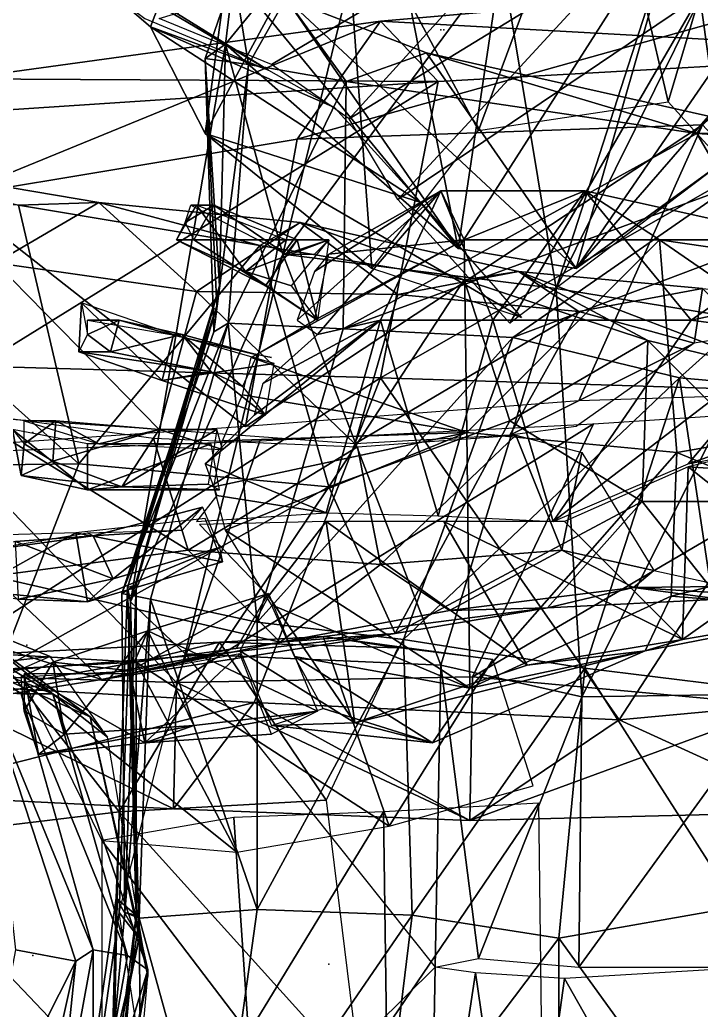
# Model space of a CAD drawing. Extents: x 4.9 to 9.1, y -6.1 to 13.5.
# Drawn here: x 7.019 to 7.414, y -2.908 to -2.334 of the extents above; entities that cross this region are included whole.
import ezdxf

# ---------------------------------------------------------------- set-up
doc = ezdxf.new("R2010")
doc.units = 0
doc.layers.get('0').update_dxf_attribs({"linetype": 'CONTINUOUS'})

msp = doc.modelspace()

# ---------------------------------------------------------------- linework, layer by layer
at = {"color": 0}
for p in [(7.26319, -2.33953, -1.41167), (7.26486, -2.33953, -1.41167), (7.02653, -2.57286, -4.155), (7.02319, -2.69619, -1.07667), (7.02653, -2.87619, -1.075), (7.02653, -2.87619, -1.075), (7.02653, -2.87619, -1.075), (7.02653, -2.87619, -1.075), (7.19819, -2.88119, -1.235), (7.19819, -2.88119, -1.23333)]:
    msp.add_point(p, dxfattribs=at)
for points in [[(7.03653, -2.28786, -1.80667), (7.09486, -2.33786, -1.57833), (7.15653, -2.17619, -1.51333)], [(7.12653, -2.39953, -1.43), (7.15653, -2.17619, -1.51333), (7.09486, -2.33786, -1.57833)], [(7.15653, -2.17619, -1.51333), (7.12653, -2.39953, -1.43), (7.20653, -2.25119, -1.31667)], [(7.28486, -2.39786, -1.25667), (7.35486, -2.20953, -1.36), (7.20653, -2.25119, -1.31667)], [(7.35486, -2.20953, -1.36), (7.28486, -2.39786, -1.25667), (7.39486, -2.38119, -1.3)], [(7.39486, -2.38119, -1.3), (7.41319, -2.31953, -1.51667), (7.35486, -2.20953, -1.36)], [(7.27319, -2.46619, -1.39167), (7.13819, -2.34786, -1.38833), (7.22819, -2.23786, -1.33667)], [(7.17153, -2.46953, -1.26167), (7.22819, -2.23786, -1.33667), (7.13819, -2.34786, -1.38833)], [(7.17153, -2.46953, -1.26167), (7.29819, -2.29786, -1.26333), (7.22819, -2.23786, -1.33667)], [(7.27319, -2.46619, -1.39167), (7.22819, -2.23786, -1.33667), (7.29819, -2.29786, -1.26333)], [(7.16319, -2.36286, -1.87333), (6.97486, -2.24619, -2.06167), (7.09153, -2.33286, -2.09667)], [(6.97486, -2.24619, -2.06167), (7.16319, -2.36286, -1.87333), (7.03653, -2.28786, -1.80667)], [(7.22319, -2.47786, -1.33167), (7.20653, -2.25119, -1.31667), (7.12653, -2.39953, -1.43)], [(7.20653, -2.25119, -1.31667), (7.22319, -2.47786, -1.33167), (7.28486, -2.39786, -1.25667)], [(7.09986, -2.33286, -2.09833), (7.32486, -2.26453, -1.88), (7.16486, -2.35953, -1.87)], [(7.20986, -2.39119, -1.64333), (7.16486, -2.35953, -1.87), (7.32486, -2.26453, -1.88)], [(7.32486, -2.26453, -1.88), (7.37319, -2.29119, -1.665), (7.20986, -2.39119, -1.64333)], [(7.34153, -2.47786, -1.49833), (7.27319, -2.46619, -1.39167), (7.40319, -2.26286, -1.30667)], [(7.29819, -2.29786, -1.26333), (7.40319, -2.26286, -1.30667), (7.27319, -2.46619, -1.39167)], [(7.40319, -2.26286, -1.30667), (7.29819, -2.29786, -1.26333), (7.32986, -2.48953, -1.19333)], [(7.32986, -2.48953, -1.19333), (7.42153, -2.30453, -1.27167), (7.40319, -2.26286, -1.30667)], [(7.40319, -2.26286, -1.30667), (7.46986, -2.29119, -1.35833), (7.34153, -2.47786, -1.49833)], [(7.09486, -2.33786, -1.57833), (7.03653, -2.28786, -1.80667), (7.16319, -2.36286, -1.87333)], [(7.23819, -2.43786, -1.57333), (7.20986, -2.39119, -1.64333), (7.37319, -2.29119, -1.665)], [(7.37319, -2.29119, -1.665), (7.41319, -2.31953, -1.51667), (7.23819, -2.43786, -1.57333)], [(7.56153, -2.31786, -1.49833), (7.34153, -2.47786, -1.49833), (7.46986, -2.29119, -1.35833)], [(7.17153, -2.46953, -1.26167), (7.32986, -2.48953, -1.19333), (7.29819, -2.29786, -1.26333)], [(7.15153, -2.35953, -1.56667), (7.12653, -2.35619, -1.50333), (7.14319, -2.30786, -1.5)], [(7.13819, -2.34786, -1.38833), (7.14319, -2.30786, -1.5), (7.12653, -2.35619, -1.50333)], [(7.13819, -2.34786, -1.38833), (7.27319, -2.46619, -1.39167), (7.14319, -2.30786, -1.5)], [(7.14319, -2.30786, -1.5), (7.17319, -2.32119, -1.56), (7.15153, -2.35953, -1.56667)], [(7.17319, -2.32119, -1.56), (7.14319, -2.30786, -1.5), (7.27319, -2.46619, -1.39167)], [(7.32986, -2.48953, -1.19333), (7.45319, -2.50953, -1.22167), (7.42153, -2.30453, -1.27167)], [(7.17986, -2.40286, -3.01), (7.51319, -2.30953, -2.87667), (7.41486, -2.39453, -3.03833)], [(7.51319, -2.30953, -2.87667), (7.17986, -2.40286, -3.01), (7.22819, -2.33453, -2.84167)], [(7.22819, -2.33453, -2.84167), (7.55819, -2.35286, -2.665), (7.51319, -2.30953, -2.87667)], [(7.30319, -2.50953, -1.45167), (7.23819, -2.43786, -1.57333), (7.41319, -2.31953, -1.51667)], [(7.41319, -2.31953, -1.51667), (7.42653, -2.41619, -1.40667), (7.30319, -2.50953, -1.45167)], [(7.34153, -2.47786, -1.49833), (7.56153, -2.31786, -1.49833), (7.41819, -2.38953, -1.6)], [(7.41319, -2.31953, -1.51667), (7.39486, -2.38119, -1.3), (7.42653, -2.41619, -1.40667)], [(7.20819, -2.36953, -1.68), (7.15153, -2.35953, -1.56667), (7.17319, -2.32119, -1.56)], [(7.17319, -2.32119, -1.56), (7.25486, -2.35286, -1.65333), (7.20819, -2.36953, -1.68)], [(7.25486, -2.35286, -1.65333), (7.17319, -2.32119, -1.56), (7.34153, -2.47786, -1.49833)], [(7.27319, -2.46619, -1.39167), (7.34153, -2.47786, -1.49833), (7.17319, -2.32119, -1.56)], [(6.97986, -2.43619, -2.985), (7.22819, -2.33453, -2.84167), (7.17986, -2.40286, -3.01)], [(7.22819, -2.33453, -2.84167), (6.97986, -2.43619, -2.985), (6.98486, -2.36786, -2.81167)], [(6.98486, -2.36786, -2.81167), (7.26153, -2.36953, -2.64167), (7.22819, -2.33453, -2.84167)], [(7.55819, -2.35286, -2.665), (7.22819, -2.33453, -2.84167), (7.26153, -2.36953, -2.64167)], [(7.16319, -2.36286, -1.87333), (7.20153, -2.38453, -1.64333), (7.09486, -2.33786, -1.57833)], [(7.25153, -2.43953, -1.56), (7.09486, -2.33786, -1.57833), (7.20153, -2.38453, -1.64333)], [(7.09486, -2.33786, -1.57833), (7.25153, -2.43953, -1.56), (7.12653, -2.39953, -1.43)], [(7.08319, -2.67119, -1.39167), (7.13819, -2.34786, -1.38833), (7.13486, -2.48786, -1.41833)], [(7.13819, -2.34786, -1.38833), (7.08319, -2.67119, -1.39167), (7.17153, -2.46953, -1.26167)], [(7.12653, -2.35619, -1.50333), (7.13486, -2.48786, -1.41833), (7.13819, -2.34786, -1.38833)], [(7.41153, -2.39953, -1.77333), (7.20819, -2.36953, -1.68), (7.25486, -2.35286, -1.65333)], [(7.22819, -2.54119, -2.51), (7.48986, -2.54953, -2.53667), (7.55819, -2.35286, -2.665)], [(7.55819, -2.35286, -2.665), (7.26153, -2.36953, -2.64167), (7.22819, -2.54119, -2.51)], [(7.41153, -2.39953, -1.77333), (7.25486, -2.35286, -1.65333), (7.41819, -2.38953, -1.6)], [(7.34153, -2.47786, -1.49833), (7.41819, -2.38953, -1.6), (7.25486, -2.35286, -1.65333)], [(7.12653, -2.35619, -1.50333), (7.15153, -2.35953, -1.56667), (7.13153, -2.51453, -1.6)], [(7.13153, -2.51453, -1.6), (7.13319, -2.49953, -1.52333), (7.12653, -2.35619, -1.50333)], [(7.13486, -2.48786, -1.41833), (7.12653, -2.35619, -1.50333), (7.13319, -2.49953, -1.52333)], [(7.13986, -2.50953, -1.70667), (7.13153, -2.51453, -1.6), (7.15153, -2.35953, -1.56667)], [(7.15153, -2.35953, -1.56667), (7.20819, -2.36953, -1.68), (7.13986, -2.50953, -1.70667)], [(7.26153, -2.36953, -2.64167), (6.98486, -2.36786, -2.81167), (7.00653, -2.38619, -2.62833)], [(6.99486, -2.53453, -2.525), (7.22819, -2.54119, -2.51), (7.26153, -2.36953, -2.64167)], [(7.26153, -2.36953, -2.64167), (7.00653, -2.38619, -2.62833), (6.99486, -2.53453, -2.525)], [(7.20653, -2.51286, -1.875), (7.13986, -2.50953, -1.70667), (7.20819, -2.36953, -1.68)], [(7.20819, -2.36953, -1.68), (7.41153, -2.39953, -1.77333), (7.20653, -2.51286, -1.875)], [(7.41819, -2.38953, -1.6), (7.49653, -2.39953, -1.71667), (7.41153, -2.39953, -1.77333)], [(7.30986, -2.50619, -1.45), (7.12653, -2.39953, -1.43), (7.25153, -2.43953, -1.56)], [(7.12653, -2.39953, -1.43), (7.30986, -2.50619, -1.45), (7.22319, -2.47786, -1.33167)], [(7.14986, -2.56953, -3.06), (7.41486, -2.39453, -3.03833), (7.34319, -2.55453, -3.08667)], [(7.41486, -2.39453, -3.03833), (7.14986, -2.56953, -3.06), (7.17986, -2.40286, -3.01)], [(7.42986, -2.43119, -1.935), (7.20653, -2.51286, -1.875), (7.41153, -2.39953, -1.77333)], [(7.55653, -2.54786, -3.10667), (7.34319, -2.55453, -3.08667), (7.41486, -2.39453, -3.03833)], [(7.41153, -2.39953, -1.77333), (7.51486, -2.40619, -1.88667), (7.42986, -2.43119, -1.935)], [(7.51486, -2.40619, -1.88667), (7.41153, -2.39953, -1.77333), (7.49653, -2.39953, -1.71667)], [(6.97986, -2.43619, -2.985), (7.17986, -2.40286, -3.01), (7.14986, -2.56953, -3.06)], [(7.06486, -2.43953, -3.23), (6.92653, -2.41619, -3.11167), (7.01819, -2.44119, -2.99333)], [(6.92653, -2.41619, -3.11167), (7.06486, -2.43953, -3.23), (7.00486, -2.47453, -3.28833)], [(7.26319, -2.43286, -4.00333), (7.18986, -2.47953, -4), (7.17986, -2.50786, -4.00167)], [(7.26319, -2.43286, -4.00333), (7.17986, -2.50786, -4.00167), (7.19153, -2.51619, -4.02833)], [(7.26319, -2.43286, -4.00333), (7.19819, -2.46953, -4.045), (7.18986, -2.47953, -4)], [(7.19153, -2.51619, -4.02833), (7.22819, -2.50786, -3.96167), (7.26319, -2.43286, -4.00333)], [(7.19819, -2.46953, -4.045), (7.26319, -2.43286, -4.00333), (7.27653, -2.46119, -4.045)], [(7.20653, -2.51286, -1.875), (7.42986, -2.43119, -1.935), (7.30486, -2.51786, -1.995)], [(7.29319, -2.50786, -3.86), (7.26319, -2.43286, -4.00333), (7.22819, -2.50786, -3.96167)], [(7.26319, -2.43286, -4.00333), (7.29319, -2.50786, -3.86), (7.34653, -2.43286, -3.92167)], [(7.34653, -2.43286, -3.92167), (7.27653, -2.46119, -4.045), (7.26319, -2.43286, -4.00333)], [(7.27653, -2.46119, -4.045), (7.34653, -2.43286, -3.92167), (7.38986, -2.46119, -3.97167)], [(7.40819, -2.50786, -3.705), (7.34653, -2.43286, -3.92167), (7.29319, -2.50786, -3.86)], [(7.51653, -2.43786, -2.03667), (7.30486, -2.51786, -1.995), (7.42986, -2.43119, -1.935)], [(7.34653, -2.43286, -3.92167), (7.40819, -2.50786, -3.705), (7.47486, -2.46119, -3.79167)], [(7.47486, -2.46119, -3.79167), (7.38986, -2.46119, -3.97167), (7.34653, -2.43286, -3.92167)], [(7.05319, -2.59119, -2.91333), (6.87819, -2.43453, -2.87833), (6.91319, -2.59286, -2.805)], [(6.87819, -2.43453, -2.87833), (7.05319, -2.59119, -2.91333), (7.01819, -2.44119, -2.99333)], [(7.14986, -2.56953, -3.06), (6.97986, -2.58119, -3.04333), (6.97986, -2.43619, -2.985)], [(7.12153, -2.49119, -3.38), (7.00486, -2.47453, -3.28833), (7.06486, -2.43953, -3.23)], [(7.01819, -2.44119, -2.99333), (7.15819, -2.46453, -3.12167), (7.06486, -2.43953, -3.23)], [(7.18153, -2.45119, -3.32333), (7.06486, -2.43953, -3.23), (7.15819, -2.46453, -3.12167)], [(7.06486, -2.43953, -3.23), (7.18153, -2.45119, -3.32333), (7.12153, -2.49119, -3.38)], [(7.30486, -2.51786, -1.995), (7.51653, -2.43786, -2.03667), (7.40153, -2.54119, -2.105)], [(7.51319, -2.55119, -2.20833), (7.40153, -2.54119, -2.105), (7.51653, -2.43786, -2.03667)], [(7.15819, -2.46453, -3.12167), (7.01819, -2.44119, -2.99333), (7.05319, -2.59119, -2.91333)], [(7.11486, -2.45119, -4.07667), (7.10986, -2.46119, -4.07167), (7.12153, -2.44119, -4.065)], [(7.14986, -2.47953, -4.015), (7.12153, -2.44119, -4.065), (7.10986, -2.46119, -4.07167)], [(7.11486, -2.45119, -4.07667), (7.13153, -2.44119, -4.07667), (7.11986, -2.46119, -4.08667)], [(7.11486, -2.45119, -4.07667), (7.11819, -2.44119, -4.06167), (7.13153, -2.44119, -4.07667)], [(7.17319, -2.46953, -4.015), (7.13153, -2.44119, -4.07667), (7.11819, -2.44119, -4.06167)], [(7.17986, -2.46119, -4.05), (7.11986, -2.46119, -4.08667), (7.13153, -2.44119, -4.07667)], [(7.12153, -2.44119, -4.065), (7.14986, -2.47953, -4.015), (7.17319, -2.46119, -4.01833)], [(7.13153, -2.44119, -4.07667), (7.17319, -2.46953, -4.015), (7.17986, -2.46119, -4.05)], [(7.11486, -2.45119, -4.07667), (7.11986, -2.46119, -4.08667), (7.10986, -2.46119, -4.07167)], [(7.23819, -2.49286, -3.475), (7.12153, -2.49119, -3.38), (7.18153, -2.45119, -3.32333)], [(7.15819, -2.46453, -3.12167), (7.27653, -2.48453, -3.23), (7.18153, -2.45119, -3.32333)], [(7.30819, -2.47953, -3.42833), (7.18153, -2.45119, -3.32333), (7.27653, -2.48453, -3.23)], [(7.18153, -2.45119, -3.32333), (7.30819, -2.47953, -3.42833), (7.23819, -2.49286, -3.475)], [(7.16153, -2.48786, -4.04333), (7.10986, -2.46119, -4.07167), (7.11986, -2.46119, -4.08667)], [(7.10986, -2.46119, -4.07167), (7.16153, -2.48786, -4.04333), (7.14986, -2.47953, -4.015)], [(7.11986, -2.46119, -4.08667), (7.17986, -2.46119, -4.05), (7.16153, -2.48786, -4.04333)], [(7.19819, -2.46119, -3.99833), (7.17319, -2.46119, -4.01833), (7.14986, -2.47953, -4.015)], [(7.14986, -2.47953, -4.015), (7.17653, -2.48786, -4.00833), (7.19819, -2.46119, -3.99833)], [(7.15319, -2.52953, -4.05667), (7.27653, -2.46119, -4.045), (7.27819, -2.57286, -4.06167)], [(7.27653, -2.46119, -4.045), (7.15319, -2.52953, -4.05667), (7.18986, -2.50786, -4.03833)], [(7.19153, -2.50786, -4.02833), (7.16153, -2.48786, -4.04333), (7.17986, -2.46119, -4.05)], [(7.19819, -2.46119, -4.03667), (7.17986, -2.46119, -4.05), (7.17319, -2.46953, -4.015)], [(7.17319, -2.46953, -4.015), (7.18986, -2.46953, -4.00667), (7.19819, -2.46119, -4.03667)], [(7.17986, -2.46119, -4.05), (7.19819, -2.46119, -4.03667), (7.19153, -2.50786, -4.02833)], [(7.27653, -2.46119, -4.045), (7.18986, -2.50786, -4.03833), (7.19819, -2.46953, -4.045)], [(7.38986, -2.46119, -3.97167), (7.27819, -2.57286, -4.06167), (7.27653, -2.46119, -4.045)], [(7.27819, -2.57286, -4.06167), (7.38986, -2.46119, -3.97167), (7.39986, -2.58453, -3.95833)], [(7.38986, -2.46119, -3.97167), (7.47486, -2.46119, -3.79167), (7.51653, -2.47953, -3.86833)], [(7.38986, -2.46119, -3.97167), (7.51653, -2.47953, -3.86833), (7.53486, -2.56119, -3.87167)], [(7.53486, -2.56119, -3.87167), (7.39986, -2.58453, -3.95833), (7.38986, -2.46119, -3.97167)], [(7.54319, -2.47953, -3.73667), (7.47486, -2.46119, -3.79167), (7.40819, -2.50786, -3.705)], [(7.05319, -2.59119, -2.91333), (7.19819, -2.60453, -3.08), (7.15819, -2.46453, -3.12167)], [(7.27653, -2.48453, -3.23), (7.15819, -2.46453, -3.12167), (7.19819, -2.60453, -3.08)], [(7.09986, -2.57119, -3.39667), (6.97653, -2.56286, -3.31167), (7.00486, -2.47453, -3.28833)], [(7.00486, -2.47453, -3.28833), (7.12153, -2.49119, -3.38), (7.09986, -2.57119, -3.39667)], [(7.11486, -2.70119, -1.2), (7.17153, -2.46953, -1.26167), (7.08319, -2.67119, -1.39167)], [(7.11486, -2.70119, -1.2), (7.26319, -2.70786, -1.15667), (7.17153, -2.46953, -1.26167)], [(7.32986, -2.48953, -1.19333), (7.17153, -2.46953, -1.26167), (7.26319, -2.70786, -1.15667)], [(7.19153, -2.50786, -4.02833), (7.14986, -2.47953, -4.015), (7.16153, -2.48786, -4.04333)], [(7.14986, -2.47953, -4.015), (7.19153, -2.50786, -4.02833), (7.17653, -2.48786, -4.00833)], [(7.34319, -2.50286, -3.57), (7.23819, -2.49286, -3.475), (7.30819, -2.47953, -3.42833)], [(7.27653, -2.48453, -3.23), (7.38319, -2.51953, -3.35), (7.30819, -2.47953, -3.42833)], [(7.46486, -2.53953, -3.45), (7.30819, -2.47953, -3.42833), (7.38319, -2.51953, -3.35)], [(7.30819, -2.47953, -3.42833), (7.41486, -2.48953, -3.51167), (7.34319, -2.50286, -3.57)], [(7.30819, -2.47953, -3.42833), (7.46486, -2.53953, -3.45), (7.41486, -2.48953, -3.51167)], [(7.40819, -2.50786, -3.705), (7.46986, -2.51619, -3.61667), (7.54319, -2.47953, -3.73667)], [(7.19819, -2.60453, -3.08), (7.30319, -2.56619, -3.19833), (7.27653, -2.48453, -3.23)], [(7.38319, -2.51953, -3.35), (7.27653, -2.48453, -3.23), (7.30319, -2.56619, -3.19833)], [(7.13319, -2.49953, -1.52333), (7.08153, -2.66286, -1.45333), (7.13486, -2.48786, -1.41833)], [(7.08319, -2.67119, -1.39167), (7.13486, -2.48786, -1.41833), (7.08153, -2.66286, -1.45333)], [(7.21319, -2.57953, -3.485), (7.09986, -2.57119, -3.39667), (7.12153, -2.49119, -3.38)], [(7.12153, -2.49119, -3.38), (7.23819, -2.49286, -3.475), (7.21319, -2.57953, -3.485)], [(7.26319, -2.70786, -1.15667), (7.34486, -2.72619, -1.15667), (7.32986, -2.48953, -1.19333)], [(7.45319, -2.50953, -1.22167), (7.32986, -2.48953, -1.19333), (7.34486, -2.72619, -1.15667)], [(7.40986, -2.52119, -3.645), (7.34319, -2.50286, -3.57), (7.41486, -2.48953, -3.51167)], [(7.41486, -2.48953, -3.51167), (7.53319, -2.50119, -3.61833), (7.40986, -2.52119, -3.645)], [(7.34319, -2.50286, -3.57), (7.21319, -2.57953, -3.485), (7.23819, -2.49286, -3.475)], [(7.05819, -2.51619, -4.07167), (7.05319, -2.52619, -4.06833), (7.05486, -2.49786, -4.06167)], [(7.10153, -2.54286, -4.03), (7.05486, -2.49786, -4.06167), (7.05319, -2.52619, -4.06833)], [(7.05486, -2.49786, -4.06167), (7.10153, -2.54286, -4.03), (7.10819, -2.51619, -4.02)], [(7.13319, -2.49953, -1.52333), (7.13153, -2.51453, -1.6), (7.07819, -2.66619, -1.615)], [(7.07819, -2.66619, -1.615), (7.08653, -2.66119, -1.53333), (7.13319, -2.49953, -1.52333)], [(7.08153, -2.66286, -1.45333), (7.13319, -2.49953, -1.52333), (7.08653, -2.66119, -1.53333)], [(7.21319, -2.57953, -3.485), (7.34319, -2.50286, -3.57), (7.30319, -2.57453, -3.58833)], [(7.40986, -2.52119, -3.645), (7.30319, -2.57453, -3.58833), (7.34319, -2.50286, -3.57)], [(7.05819, -2.51619, -4.07167), (7.07653, -2.50786, -4.075), (7.07153, -2.52619, -4.085)], [(7.05819, -2.51619, -4.07167), (7.05819, -2.50786, -4.06333), (7.07653, -2.50786, -4.075)], [(7.10653, -2.51619, -4.015), (7.07653, -2.50786, -4.075), (7.05819, -2.50786, -4.06333)], [(7.11319, -2.51619, -4.065), (7.07153, -2.52619, -4.085), (7.07653, -2.50786, -4.075)], [(7.07653, -2.50786, -4.075), (7.10653, -2.51619, -4.015), (7.11319, -2.51619, -4.065)], [(7.12653, -2.59119, -4.02667), (7.19653, -2.61953, -3.96167), (7.22819, -2.50786, -3.96167)], [(7.22819, -2.50786, -3.96167), (7.15486, -2.56286, -4.03333), (7.12653, -2.59119, -4.02667)], [(7.22819, -2.50786, -3.96167), (7.15986, -2.54453, -4.01), (7.15486, -2.56286, -4.03333)], [(7.22819, -2.50786, -3.96167), (7.19153, -2.51619, -4.02833), (7.15986, -2.54453, -4.01)], [(7.26153, -2.62119, -3.82833), (7.22819, -2.50786, -3.96167), (7.19653, -2.61953, -3.96167)], [(7.22819, -2.50786, -3.96167), (7.26153, -2.62119, -3.82833), (7.29319, -2.50786, -3.86)], [(7.32819, -2.62453, -3.65667), (7.29319, -2.50786, -3.86), (7.26153, -2.62119, -3.82833)], [(7.29319, -2.50786, -3.86), (7.32819, -2.62453, -3.65667), (7.40819, -2.50786, -3.705)], [(7.46986, -2.51619, -3.61667), (7.40819, -2.50786, -3.705), (7.32819, -2.62453, -3.65667)], [(7.07819, -2.66619, -1.615), (7.13986, -2.50953, -1.70667), (7.09486, -2.66953, -1.73833)], [(7.13986, -2.50953, -1.70667), (7.07819, -2.66619, -1.615), (7.13153, -2.51453, -1.6)], [(7.15653, -2.68286, -1.9), (7.09486, -2.66953, -1.73833), (7.13986, -2.50953, -1.70667)], [(7.13986, -2.50953, -1.70667), (7.20653, -2.51286, -1.875), (7.15653, -2.68286, -1.9)], [(7.30486, -2.51786, -1.995), (7.15653, -2.68286, -1.9), (7.20653, -2.51286, -1.875)], [(7.34486, -2.72619, -1.15667), (7.45819, -2.72453, -1.205), (7.45319, -2.50953, -1.22167)], [(7.05819, -2.51619, -4.07167), (7.07153, -2.52619, -4.085), (7.05319, -2.52619, -4.06833)], [(7.07153, -2.52619, -4.085), (7.11319, -2.51619, -4.065), (7.12986, -2.53786, -4.06)], [(7.16653, -2.53286, -4.01833), (7.10819, -2.51619, -4.02), (7.10153, -2.54286, -4.03)], [(7.15653, -2.52786, -4.05667), (7.11319, -2.51619, -4.065), (7.10653, -2.51619, -4.015)], [(7.10653, -2.51619, -4.015), (7.16486, -2.52953, -4.01667), (7.15653, -2.52786, -4.05667)], [(7.14819, -2.54619, -4.05167), (7.12986, -2.53786, -4.06), (7.11319, -2.51619, -4.065)], [(7.11319, -2.51619, -4.065), (7.15653, -2.52786, -4.05667), (7.14819, -2.54619, -4.05167)], [(7.15653, -2.68286, -1.9), (7.30486, -2.51786, -1.995), (7.24153, -2.69286, -2.02333)], [(7.40153, -2.54119, -2.105), (7.24153, -2.69286, -2.02333), (7.30486, -2.51786, -1.995)], [(7.30319, -2.56619, -3.19833), (7.37986, -2.61286, -3.325), (7.38319, -2.51953, -3.35)], [(7.32819, -2.62453, -3.65667), (7.40653, -2.59119, -3.47333), (7.46986, -2.51619, -3.61667)], [(7.47653, -2.61286, -3.41167), (7.38319, -2.51953, -3.35), (7.37986, -2.61286, -3.325)], [(7.38319, -2.51953, -3.35), (7.47653, -2.61286, -3.41167), (7.46486, -2.53953, -3.45)], [(7.57153, -2.53453, -3.53333), (7.46986, -2.51619, -3.61667), (7.40653, -2.59119, -3.47333)], [(7.12986, -2.53786, -4.06), (7.05319, -2.52619, -4.06833), (7.07153, -2.52619, -4.085)], [(7.05319, -2.52619, -4.06833), (7.12986, -2.53786, -4.06), (7.10153, -2.54286, -4.03)], [(7.30319, -2.57453, -3.58833), (7.40986, -2.52119, -3.645), (7.34153, -2.56953, -3.64667)], [(7.27819, -2.57286, -4.06167), (7.14819, -2.55119, -4.05167), (7.15319, -2.52953, -4.05667)], [(7.22819, -2.54119, -2.51), (6.99486, -2.53453, -2.525), (6.95153, -2.71786, -2.62333)], [(7.10153, -2.54286, -4.03), (7.16153, -2.56286, -4.03333), (7.16653, -2.53286, -4.01833)], [(7.40653, -2.59119, -3.47333), (7.53653, -2.56619, -3.46), (7.57153, -2.53453, -3.53333)], [(6.95153, -2.71786, -2.62333), (7.15486, -2.72953, -2.62167), (7.22819, -2.54119, -2.51)], [(7.16153, -2.56286, -4.03333), (7.10153, -2.54286, -4.03), (7.12986, -2.53786, -4.06)], [(7.12986, -2.53786, -4.06), (7.14819, -2.54619, -4.05167), (7.16153, -2.56286, -4.03333)], [(7.36653, -2.73953, -2.625), (7.22819, -2.54119, -2.51), (7.15486, -2.72953, -2.62167)], [(7.22819, -2.54119, -2.51), (7.36653, -2.73953, -2.625), (7.48986, -2.54953, -2.53667)], [(7.24153, -2.69286, -2.02333), (7.40153, -2.54119, -2.105), (7.34653, -2.70953, -2.13)], [(7.42819, -2.71953, -2.25667), (7.34653, -2.70953, -2.13), (7.40153, -2.54119, -2.105)], [(7.40153, -2.54119, -2.105), (7.51319, -2.55119, -2.20833), (7.42819, -2.71953, -2.25667)], [(7.27819, -2.57286, -4.06167), (7.13653, -2.57786, -4.07), (7.14819, -2.55119, -4.05167)], [(7.28153, -2.71453, -2.99167), (7.55486, -2.55453, -3.10833), (7.46153, -2.73119, -3.01)], [(7.55486, -2.55453, -3.10833), (7.28153, -2.71453, -2.99167), (7.35153, -2.56786, -3.08333)], [(7.58153, -2.71953, -2.65667), (7.48986, -2.54953, -2.53667), (7.36653, -2.73953, -2.625)], [(7.11653, -2.64119, -3.375), (7.00319, -2.65619, -3.28333), (6.98653, -2.56119, -3.31)], [(6.98653, -2.56119, -3.31), (7.09653, -2.57619, -3.39833), (7.11653, -2.64119, -3.375)], [(7.02153, -2.57953, -4.11), (7.03986, -2.56619, -4.11167), (7.03819, -2.58953, -4.12)], [(7.02153, -2.57953, -4.11), (7.02153, -2.56619, -4.09833), (7.03986, -2.56619, -4.11167)], [(7.06486, -2.57953, -4.04833), (7.03986, -2.56619, -4.11167), (7.02153, -2.56619, -4.09833)], [(7.09986, -2.57119, -4.07667), (7.03819, -2.58953, -4.12), (7.03986, -2.56619, -4.11167)], [(7.03986, -2.56619, -4.11167), (7.06486, -2.57953, -4.04833), (7.09986, -2.57119, -4.07667)], [(7.19819, -2.60453, -3.08), (7.23653, -2.68953, -3.24833), (7.30319, -2.56619, -3.19833)], [(7.37986, -2.61286, -3.325), (7.30319, -2.56619, -3.19833), (7.23653, -2.68953, -3.24833)], [(7.39986, -2.58453, -3.95833), (7.53486, -2.56119, -3.87167), (7.52486, -2.63619, -3.85333)], [(7.40653, -2.59286, -3.47167), (7.57986, -2.60453, -3.50667), (7.53653, -2.56119, -3.465)], [(7.02153, -2.57953, -4.11), (7.01986, -2.59786, -4.10333), (7.01486, -2.57119, -4.09167)], [(7.05819, -2.60619, -4.055), (7.01486, -2.57119, -4.09167), (7.01986, -2.59786, -4.10333)], [(7.01486, -2.57119, -4.09167), (7.05819, -2.60619, -4.055), (7.05819, -2.57953, -4.05167)], [(7.03819, -2.58953, -4.12), (7.09986, -2.57119, -4.07667), (7.07819, -2.60453, -4.08667)], [(7.13653, -2.58286, -4.025), (7.09986, -2.57119, -4.07667), (7.06486, -2.57953, -4.04833)], [(7.13319, -2.57119, -4.06667), (7.07819, -2.60453, -4.08667), (7.09986, -2.57119, -4.07667)], [(7.07819, -2.60453, -4.08667), (7.13319, -2.57119, -4.06667), (7.12819, -2.60286, -4.07)], [(7.09986, -2.57119, -4.07667), (7.13653, -2.58286, -4.025), (7.13319, -2.57119, -4.06667)], [(7.10986, -2.71786, -2.97), (7.35153, -2.56786, -3.08333), (7.28153, -2.71453, -2.99167)], [(7.35153, -2.56786, -3.08333), (7.10986, -2.71786, -2.97), (7.15819, -2.57786, -3.065)], [(6.98153, -2.58453, -3.035), (7.15819, -2.57786, -3.065), (7.10986, -2.71786, -2.97)], [(7.21486, -2.58119, -3.48667), (7.11653, -2.64119, -3.375), (7.09653, -2.57619, -3.39833)], [(7.27819, -2.57286, -4.06167), (7.13819, -2.62953, -4.08), (7.13153, -2.60453, -4.06667)], [(7.27819, -2.57286, -4.06167), (7.13153, -2.60453, -4.06667), (7.13653, -2.57786, -4.07)], [(7.13819, -2.62953, -4.08), (7.27819, -2.57286, -4.06167), (7.27986, -2.72119, -4.07167)], [(7.30653, -2.57453, -3.59), (7.22819, -2.64953, -3.46167), (7.21486, -2.58119, -3.48667)], [(7.22819, -2.64953, -3.46167), (7.30653, -2.57453, -3.59), (7.33319, -2.64119, -3.57833)], [(7.39986, -2.58453, -3.95833), (7.27986, -2.72119, -4.07167), (7.27819, -2.57286, -4.06167)], [(7.34486, -2.58453, -3.64833), (7.33319, -2.64119, -3.57833), (7.30653, -2.57453, -3.59)], [(7.02153, -2.57953, -4.11), (7.03819, -2.58953, -4.12), (7.01986, -2.59786, -4.10333)], [(7.12986, -2.57953, -4.02833), (7.05819, -2.57953, -4.05167), (7.05819, -2.60619, -4.055)], [(7.05819, -2.60619, -4.055), (7.13486, -2.60619, -4.03667), (7.12986, -2.57953, -4.02833)], [(7.11653, -2.64119, -3.375), (7.21486, -2.58119, -3.48667), (7.22819, -2.64953, -3.46167)], [(7.10986, -2.71786, -2.97), (6.94819, -2.71286, -2.95), (6.98153, -2.58453, -3.035)], [(7.27986, -2.72119, -4.07167), (7.39986, -2.58453, -3.95833), (7.39653, -2.66786, -3.95)], [(7.33319, -2.64119, -3.57833), (7.34486, -2.58453, -3.64833), (7.38653, -2.65286, -3.66)], [(7.52486, -2.63619, -3.85333), (7.39653, -2.66786, -3.95), (7.39986, -2.58453, -3.95833)], [(6.91319, -2.59286, -2.805), (7.00653, -2.71119, -2.97667), (7.05319, -2.59119, -2.91333)], [(7.19819, -2.60453, -3.08), (7.05319, -2.59119, -2.91333), (7.00653, -2.71119, -2.97667)], [(7.07819, -2.60453, -4.08667), (7.01986, -2.59786, -4.10333), (7.03819, -2.58953, -4.12)], [(7.19653, -2.61953, -3.96167), (7.12653, -2.59119, -4.02667), (7.13319, -2.60953, -4.04167)], [(7.40653, -2.59286, -3.47167), (7.33486, -2.62453, -3.65333), (7.40319, -2.69286, -3.695)], [(7.40319, -2.69286, -3.695), (7.47153, -2.64453, -3.60333), (7.40653, -2.59286, -3.47167)], [(7.57986, -2.60453, -3.50667), (7.40653, -2.59286, -3.47167), (7.47153, -2.64453, -3.60333)], [(7.01986, -2.59786, -4.10333), (7.07819, -2.60453, -4.08667), (7.05819, -2.60619, -4.055)], [(7.00653, -2.71119, -2.97667), (7.13319, -2.70119, -3.13), (7.19819, -2.60453, -3.08)], [(7.13486, -2.60619, -4.03667), (7.05819, -2.60619, -4.055), (7.07819, -2.60453, -4.08667)], [(7.07819, -2.60453, -4.08667), (7.12819, -2.60286, -4.07), (7.13486, -2.60619, -4.03667)], [(7.23653, -2.68953, -3.24833), (7.19819, -2.60453, -3.08), (7.13319, -2.70119, -3.13)], [(7.19653, -2.61953, -3.96167), (7.13319, -2.60953, -4.04167), (7.12153, -2.62453, -4.03667)], [(7.12486, -2.61619, -4.07), (7.07319, -2.65786, -4.095), (7.06153, -2.63286, -4.09333)], [(7.06153, -2.63286, -4.09333), (7.11319, -2.62953, -4.03333), (7.12486, -2.61619, -4.07)], [(7.07319, -2.65786, -4.095), (7.12486, -2.61619, -4.07), (7.13486, -2.63953, -4.07833)], [(7.23653, -2.68953, -3.24833), (7.32486, -2.67453, -3.355), (7.37986, -2.61286, -3.325)], [(7.42486, -2.66953, -3.46833), (7.37986, -2.61286, -3.325), (7.32486, -2.67453, -3.355)], [(7.37986, -2.61286, -3.325), (7.42486, -2.66953, -3.46833), (7.47653, -2.61286, -3.41167)], [(7.05153, -2.63119, -4.06167), (7.13653, -2.64786, -4.03833), (7.12653, -2.62286, -4.03833)], [(7.11319, -2.62953, -4.03333), (7.06153, -2.63286, -4.09333), (7.05819, -2.63119, -4.05833)], [(7.19653, -2.62453, -3.96), (7.12319, -2.62619, -4.02333), (7.16319, -2.66786, -4.05333)], [(7.27986, -2.72119, -4.07167), (7.16486, -2.67286, -4.08167), (7.13819, -2.62953, -4.08)], [(7.16319, -2.66786, -4.05333), (7.21319, -2.74119, -3.995), (7.19653, -2.62453, -3.96)], [(7.19653, -2.62453, -3.96), (7.31319, -2.70786, -3.86), (7.26486, -2.62453, -3.83333)], [(7.31319, -2.70786, -3.86), (7.19653, -2.62453, -3.96), (7.21319, -2.74119, -3.995)], [(7.26486, -2.62453, -3.83333), (7.40319, -2.69286, -3.695), (7.33486, -2.62453, -3.65333)], [(7.40319, -2.69286, -3.695), (7.26486, -2.62453, -3.83333), (7.31319, -2.70786, -3.86)], [(6.98819, -2.64286, -4.10167), (7.05819, -2.63119, -4.05833), (7.06153, -2.63286, -4.09333)], [(7.06153, -2.63286, -4.09333), (7.01653, -2.63619, -4.12), (6.98819, -2.64286, -4.10167)], [(7.05153, -2.63119, -4.06167), (6.99153, -2.63286, -4.10333), (6.99153, -2.66453, -4.10833)], [(6.99153, -2.66453, -4.10833), (7.05819, -2.67119, -4.065), (7.05153, -2.63119, -4.06167)], [(7.01653, -2.63619, -4.12), (7.06153, -2.63286, -4.09333), (7.07319, -2.65786, -4.095)], [(7.13653, -2.64786, -4.03833), (7.05153, -2.63119, -4.06167), (7.05819, -2.67119, -4.065)], [(7.07319, -2.65786, -4.095), (7.01819, -2.66953, -4.12667), (7.01653, -2.63619, -4.12)], [(7.13486, -2.63953, -4.07833), (7.05819, -2.67119, -4.065), (7.07319, -2.65786, -4.095)], [(7.05819, -2.67119, -4.065), (7.13486, -2.63953, -4.07833), (7.13653, -2.64786, -4.03833)], [(7.39653, -2.66786, -3.95), (7.52486, -2.63619, -3.85333), (7.50153, -2.67619, -3.81833)], [(7.00319, -2.65619, -3.28333), (7.11653, -2.64119, -3.375), (7.16986, -2.69453, -3.315)], [(7.22819, -2.64953, -3.46167), (7.16986, -2.69453, -3.315), (7.11653, -2.64119, -3.375)], [(7.33319, -2.64119, -3.57833), (7.26819, -2.67619, -3.415), (7.22819, -2.64953, -3.46167)], [(7.26819, -2.67619, -3.415), (7.33319, -2.64119, -3.57833), (7.37486, -2.66286, -3.52667)], [(7.38653, -2.65286, -3.66), (7.37486, -2.66286, -3.52667), (7.33319, -2.64119, -3.57833)], [(7.47153, -2.64453, -3.60333), (7.40319, -2.69286, -3.695), (7.50153, -2.67619, -3.81833)], [(7.06653, -2.71619, -3.20667), (6.91819, -2.73953, -3.08167), (6.85319, -2.64953, -3.17)], [(6.85319, -2.64953, -3.17), (7.00319, -2.65619, -3.28333), (7.06653, -2.71619, -3.20667)], [(6.91153, -2.64786, -0.97333), (7.01986, -2.72453, -0.90167), (6.92819, -2.65953, -1)], [(7.01986, -2.72453, -0.90167), (6.91153, -2.64786, -0.97333), (6.99986, -2.72286, -0.88333)], [(7.16986, -2.69453, -3.315), (7.22819, -2.64953, -3.46167), (7.26819, -2.67619, -3.415)], [(7.16986, -2.69453, -3.315), (7.06653, -2.71619, -3.20667), (7.00319, -2.65619, -3.28333)], [(7.01819, -2.66953, -4.12667), (7.07319, -2.65786, -4.095), (7.05819, -2.67119, -4.065)], [(7.37486, -2.66286, -3.52667), (7.38653, -2.65286, -3.66), (7.45486, -2.66786, -3.61333)], [(6.92819, -2.65953, -1), (7.03819, -2.72453, -0.92167), (6.94653, -2.68786, -1.02167)], [(7.03819, -2.72453, -0.92167), (6.92819, -2.65953, -1), (7.01986, -2.72453, -0.90167)], [(7.08653, -2.85286, -1.55), (7.07486, -2.84286, -1.48667), (7.08153, -2.66286, -1.45333)], [(7.08819, -2.86619, -1.455), (7.08153, -2.66286, -1.45333), (7.07486, -2.84286, -1.48667)], [(7.08653, -2.66119, -1.53333), (7.07819, -2.66619, -1.615), (7.07986, -2.85119, -1.62)], [(7.07986, -2.85119, -1.62), (7.08653, -2.85286, -1.55), (7.08653, -2.66119, -1.53333)], [(7.08153, -2.66286, -1.45333), (7.08653, -2.66119, -1.53333), (7.08653, -2.85286, -1.55)], [(7.08153, -2.66286, -1.45333), (7.08819, -2.86619, -1.455), (7.08319, -2.67119, -1.39167)], [(7.37486, -2.66286, -3.52667), (7.32486, -2.67453, -3.355), (7.26819, -2.67619, -3.415)], [(7.32486, -2.67453, -3.355), (7.37486, -2.66286, -3.52667), (7.42486, -2.66953, -3.46833)], [(7.50653, -2.66119, -3.56), (7.42486, -2.66953, -3.46833), (7.37486, -2.66286, -3.52667)], [(7.37486, -2.66286, -3.52667), (7.45486, -2.66786, -3.61333), (7.50653, -2.66119, -3.56)], [(7.05819, -2.67119, -4.065), (6.99153, -2.66453, -4.10833), (7.01819, -2.66953, -4.12667)], [(7.09486, -2.66953, -1.73833), (7.07986, -2.85119, -1.62), (7.07819, -2.66619, -1.615)], [(7.07986, -2.85119, -1.62), (7.09486, -2.66953, -1.73833), (7.08819, -2.85453, -1.73833)], [(7.16319, -2.66619, -4.06167), (7.09319, -2.68786, -4.14167), (7.08319, -2.71119, -4.08833)], [(7.08319, -2.71119, -4.08833), (7.14486, -2.69786, -4.035), (7.16319, -2.66619, -4.06167)], [(7.15653, -2.84953, -1.90333), (7.08819, -2.85453, -1.73833), (7.09486, -2.66953, -1.73833)], [(7.09319, -2.68786, -4.14167), (7.16319, -2.66619, -4.06167), (7.19153, -2.73453, -4.10833)], [(7.09486, -2.66953, -1.73833), (7.15653, -2.68286, -1.9), (7.15653, -2.84953, -1.90333)], [(7.21319, -2.74119, -3.995), (7.16319, -2.66786, -4.05333), (7.14653, -2.69953, -4.03833)], [(7.27986, -2.72119, -4.07167), (7.39653, -2.66786, -3.95), (7.38153, -2.69953, -3.92167)], [(7.50153, -2.67619, -3.81833), (7.38153, -2.69953, -3.92167), (7.39653, -2.66786, -3.95)], [(7.07653, -2.85119, -1.35833), (7.08319, -2.67119, -1.39167), (7.08819, -2.86619, -1.455)], [(7.08319, -2.67119, -1.39167), (7.07653, -2.85119, -1.35833), (7.11486, -2.70119, -1.2)], [(7.27986, -2.72119, -4.07167), (7.17819, -2.70286, -4.10167), (7.16486, -2.67286, -4.08167)], [(7.32486, -2.67453, -3.355), (7.23653, -2.68953, -3.24833), (7.16986, -2.69453, -3.315)], [(7.16986, -2.69453, -3.315), (7.26819, -2.67619, -3.415), (7.32486, -2.67453, -3.355)], [(7.03653, -2.70286, -1.135), (6.91986, -2.71619, -1.19667), (6.98319, -2.68119, -1.07)], [(6.94653, -2.68786, -1.02167), (7.05986, -2.73786, -0.96667), (6.98319, -2.68119, -1.07)], [(6.98319, -2.68119, -1.07), (7.06986, -2.74953, -0.99), (7.03653, -2.70286, -1.135)], [(7.06986, -2.74953, -0.99), (6.98319, -2.68119, -1.07), (7.05986, -2.73786, -0.96667)], [(7.38153, -2.69953, -3.92167), (7.50153, -2.67619, -3.81833), (7.40319, -2.69286, -3.695)], [(7.24153, -2.69286, -2.02333), (7.15653, -2.84953, -1.90333), (7.15653, -2.68286, -1.9)], [(7.05986, -2.73786, -0.96667), (6.94653, -2.68786, -1.02167), (7.03819, -2.72453, -0.92167)], [(7.09319, -2.68786, -4.14167), (7.04486, -2.74786, -4.16667), (7.03819, -2.70619, -4.16)], [(7.03819, -2.70619, -4.16), (7.08319, -2.71119, -4.08833), (7.09319, -2.68786, -4.14167)], [(7.04486, -2.74786, -4.16667), (7.09319, -2.68786, -4.14167), (7.11986, -2.74286, -4.16)], [(7.23653, -2.68953, -3.24833), (7.13319, -2.70119, -3.13), (7.06653, -2.71619, -3.20667)], [(7.06653, -2.71619, -3.20667), (7.16986, -2.69453, -3.315), (7.23653, -2.68953, -3.24833)], [(7.08653, -2.70619, -1.05), (7.19486, -2.69119, -1.16167), (7.13486, -2.69453, -1.255)], [(7.08653, -2.70619, -1.05), (7.23319, -2.80119, -1.09833), (7.19486, -2.69119, -1.16167)], [(7.19153, -2.73453, -4.10833), (7.11986, -2.74286, -4.16), (7.09319, -2.68786, -4.14167)], [(7.23819, -2.69786, -1.32), (7.13486, -2.69453, -1.255), (7.19486, -2.69119, -1.16167)], [(7.29319, -2.70453, -1.24167), (7.19486, -2.69119, -1.16167), (7.23319, -2.80119, -1.09833)], [(7.19486, -2.69119, -1.16167), (7.29319, -2.70453, -1.24167), (7.23819, -2.69786, -1.32)], [(7.13486, -2.69453, -1.255), (7.00486, -2.70119, -1.16), (7.08653, -2.70619, -1.05)], [(7.00486, -2.70119, -1.16), (7.13486, -2.69453, -1.255), (7.07653, -2.79286, -1.325)], [(7.19653, -2.78619, -1.38167), (7.07653, -2.79286, -1.325), (7.13486, -2.69453, -1.255)], [(7.13486, -2.69453, -1.255), (7.23819, -2.69786, -1.32), (7.19653, -2.78619, -1.38167)], [(7.15653, -2.84953, -1.90333), (7.24153, -2.69286, -2.02333), (7.24653, -2.85286, -2.03167)], [(7.34653, -2.70953, -2.13), (7.24653, -2.85286, -2.03167), (7.24153, -2.69286, -2.02333)], [(7.40319, -2.69286, -3.695), (7.31319, -2.70786, -3.86), (7.38153, -2.69953, -3.92167)], [(7.13319, -2.70119, -3.13), (7.00653, -2.71119, -2.97667), (6.91819, -2.73953, -3.08167)], [(6.91819, -2.73953, -3.08167), (7.06653, -2.71619, -3.20667), (7.13319, -2.70119, -3.13)], [(6.91986, -2.71619, -1.19667), (7.03653, -2.70286, -1.135), (6.97153, -2.73119, -1.215)], [(6.92319, -2.71453, -1.08833), (7.08653, -2.70619, -1.05), (7.00486, -2.70119, -1.16)], [(7.07653, -2.79286, -1.325), (6.93819, -2.80953, -1.24333), (7.00486, -2.70119, -1.16)], [(7.14653, -2.70119, -4.04167), (7.08319, -2.71286, -4.08), (7.09153, -2.75286, -4.095)], [(7.09153, -2.75286, -4.095), (7.16486, -2.74786, -4.05167), (7.14653, -2.70119, -4.04167)], [(7.26319, -2.70786, -1.15667), (7.11486, -2.70119, -1.2), (7.25986, -2.88286, -1.165)], [(7.21319, -2.74119, -3.995), (7.14653, -2.69953, -4.03833), (7.16486, -2.74286, -4.05667)], [(7.17819, -2.70286, -4.10167), (7.27986, -2.72119, -4.07167), (7.25819, -2.75286, -4.04)], [(7.25819, -2.75286, -4.04), (7.19486, -2.73286, -4.09833), (7.17819, -2.70286, -4.10167)], [(7.21319, -2.74119, -3.995), (7.38153, -2.69953, -3.92167), (7.31319, -2.70786, -3.86)], [(7.38153, -2.69953, -3.92167), (7.21319, -2.74119, -3.995), (7.25819, -2.75286, -4.04)], [(7.38153, -2.69953, -3.92167), (7.25819, -2.75286, -4.04), (7.27986, -2.72119, -4.07167)], [(7.08653, -2.70619, -1.05), (6.92319, -2.71453, -1.08833), (7.02153, -2.71786, -0.98833)], [(7.02153, -2.73453, -4.15333), (7.01986, -2.71453, -4.13), (7.03819, -2.70619, -4.16)], [(7.08319, -2.71119, -4.08833), (7.03819, -2.70619, -4.16), (7.01986, -2.71453, -4.13)], [(7.02153, -2.71786, -0.98833), (7.14486, -2.81619, -0.98333), (7.08653, -2.70619, -1.05)], [(7.02153, -2.73453, -4.15333), (7.03819, -2.70619, -4.16), (7.04486, -2.74786, -4.16667)], [(7.23319, -2.80119, -1.09833), (7.08653, -2.70619, -1.05), (7.14486, -2.81619, -0.98333)], [(7.23319, -2.80119, -1.09833), (7.31653, -2.77786, -1.17667), (7.29319, -2.70453, -1.24167)], [(7.24653, -2.85286, -2.03167), (7.34653, -2.70953, -2.13), (7.33153, -2.86619, -2.14167)], [(7.25986, -2.88286, -1.165), (7.28486, -2.87786, -1.16667), (7.26319, -2.70786, -1.15667)], [(7.34486, -2.72619, -1.15667), (7.26319, -2.70786, -1.15667), (7.28486, -2.87786, -1.16667)], [(7.43486, -2.84786, -2.25333), (7.33153, -2.86619, -2.14167), (7.34653, -2.70953, -2.13)], [(7.34653, -2.70953, -2.13), (7.42819, -2.71953, -2.25667), (7.43486, -2.84786, -2.25333)], [(7.10819, -2.79119, -2.79333), (6.94319, -2.78286, -2.78167), (6.94819, -2.71286, -2.95)], [(6.94819, -2.71286, -2.95), (7.10986, -2.71786, -2.97), (7.10819, -2.79119, -2.79333)], [(7.02153, -2.73453, -4.15333), (7.02986, -2.75953, -4.14333), (7.02153, -2.71286, -4.13333)], [(7.09153, -2.75286, -4.095), (7.02153, -2.71286, -4.13333), (7.02986, -2.75953, -4.14333)], [(7.02153, -2.71286, -4.13333), (7.09153, -2.75286, -4.095), (7.08319, -2.71286, -4.08)], [(7.10986, -2.71786, -2.97), (7.28153, -2.71453, -2.99167), (7.27986, -2.79786, -2.81167)], [(7.46153, -2.73119, -3.01), (7.27986, -2.79786, -2.81167), (7.28153, -2.71453, -2.99167)], [(7.15486, -2.72953, -2.62167), (6.95153, -2.71786, -2.62333), (6.94319, -2.78286, -2.78167)], [(7.14486, -2.81619, -0.98333), (7.02153, -2.71786, -0.98833), (7.06653, -2.80953, -0.935)], [(7.27986, -2.79786, -2.81167), (7.10819, -2.79119, -2.79333), (7.10986, -2.71786, -2.97)], [(7.36653, -2.73953, -2.625), (7.48319, -2.79286, -2.825), (7.58153, -2.71953, -2.65667)], [(6.99986, -2.72286, -0.88333), (7.06153, -2.87286, -0.85), (7.01986, -2.72453, -0.90167)], [(7.06153, -2.87286, -0.85), (6.99986, -2.72286, -0.88333), (7.05153, -2.87953, -0.83333)], [(7.01653, -2.87286, -0.77333), (7.05153, -2.87953, -0.83333), (6.99986, -2.72286, -0.88333)], [(7.01986, -2.72453, -0.90167), (7.08153, -2.87619, -0.865), (7.03819, -2.72453, -0.92167)], [(7.08153, -2.87619, -0.865), (7.01986, -2.72453, -0.90167), (7.06153, -2.87286, -0.85)], [(7.03819, -2.72453, -0.92167), (7.09319, -2.88453, -0.885), (7.05986, -2.73786, -0.96667)], [(7.09319, -2.88453, -0.885), (7.03819, -2.72453, -0.92167), (7.08153, -2.87619, -0.865)], [(7.28486, -2.87786, -1.16667), (7.34319, -2.88286, -1.17333), (7.34486, -2.72619, -1.15667)], [(7.34319, -2.88286, -1.17333), (7.44986, -2.88286, -1.215), (7.45819, -2.72453, -1.205)], [(7.45819, -2.72453, -1.205), (7.34486, -2.72619, -1.15667), (7.34319, -2.88286, -1.17333)], [(6.94319, -2.78286, -2.78167), (7.10819, -2.79119, -2.79333), (7.15486, -2.72953, -2.62167)], [(7.27986, -2.79786, -2.81167), (7.15486, -2.72953, -2.62167), (7.10819, -2.79119, -2.79333)], [(7.15486, -2.72953, -2.62167), (7.27986, -2.79786, -2.81167), (7.36653, -2.73953, -2.625)], [(7.25819, -2.75286, -4.04), (7.16486, -2.74286, -4.05667), (7.19486, -2.73286, -4.09833)], [(7.27986, -2.79786, -2.81167), (7.46153, -2.73119, -3.01), (7.48319, -2.79286, -2.825)], [(7.02153, -2.73453, -4.15333), (7.04486, -2.74786, -4.16667), (7.02986, -2.75953, -4.14333)], [(7.05986, -2.73786, -0.96667), (7.09319, -2.88786, -0.88833), (7.06986, -2.74953, -0.99)], [(7.09319, -2.88786, -0.88833), (7.05986, -2.73786, -0.96667), (7.09319, -2.88453, -0.885)], [(7.19153, -2.73453, -4.10833), (7.09153, -2.75286, -4.095), (7.11986, -2.74286, -4.16)], [(7.09153, -2.75286, -4.095), (7.19153, -2.73453, -4.10833), (7.16486, -2.74786, -4.05167)], [(7.11986, -2.74286, -4.16), (7.02986, -2.75953, -4.14333), (7.04486, -2.74786, -4.16667)], [(7.02986, -2.75953, -4.14333), (7.11986, -2.74286, -4.16), (7.09153, -2.75286, -4.095)], [(7.16486, -2.74286, -4.05667), (7.25819, -2.75286, -4.04), (7.21319, -2.74119, -3.995)], [(7.48319, -2.79286, -2.825), (7.36653, -2.73953, -2.625), (7.27986, -2.79786, -2.81167)], [(7.07653, -2.79286, -1.325), (7.19653, -2.78619, -1.38167), (7.21653, -2.94786, -1.36667)], [(7.31986, -2.78786, -1.175), (7.22986, -2.79286, -1.10333), (7.23153, -2.91786, -1.09667)], [(7.23153, -2.91786, -1.09667), (7.32153, -2.91286, -1.17333), (7.31986, -2.78786, -1.175)], [(6.93819, -2.80953, -1.24333), (7.07653, -2.79286, -1.325), (7.07319, -2.95119, -1.31)], [(7.21653, -2.94786, -1.36667), (7.07319, -2.95119, -1.31), (7.07653, -2.79286, -1.325)], [(7.22986, -2.79286, -1.10333), (7.14319, -2.79619, -0.98167), (7.15153, -2.92119, -0.985)], [(7.15153, -2.92119, -0.985), (7.23153, -2.91786, -1.09667), (7.22986, -2.79286, -1.10333)], [(7.06653, -2.80953, -0.92667), (7.15153, -2.92119, -0.985), (7.14319, -2.79619, -0.98167)], [(7.07319, -2.95119, -1.31), (6.95486, -2.95786, -1.23333), (6.93819, -2.80953, -1.24333)], [(7.15153, -2.92119, -0.985), (7.06653, -2.80953, -0.92667), (7.06653, -2.93453, -0.93667)], [(7.06986, -3.03786, -1.53833), (7.04486, -3.05119, -1.46167), (7.07486, -2.84286, -1.48667)], [(7.08819, -2.86619, -1.455), (7.07486, -2.84286, -1.48667), (7.04486, -3.05119, -1.46167)], [(7.07486, -2.84286, -1.48667), (7.08653, -2.85286, -1.55), (7.06986, -3.03786, -1.53833)], [(7.33153, -2.86619, -2.14167), (7.43486, -2.84786, -2.25333), (7.41819, -2.98619, -2.26667)], [(7.07653, -2.85119, -1.35833), (7.08819, -2.86619, -1.455), (7.04653, -3.06619, -1.4)], [(7.04653, -3.06619, -1.4), (7.10486, -3.03619, -1.21667), (7.07653, -2.85119, -1.35833)], [(7.08819, -2.85453, -1.73833), (7.06319, -3.03453, -1.615), (7.07986, -2.85119, -1.62)], [(7.08653, -2.85286, -1.55), (7.07986, -2.85119, -1.62), (7.06319, -3.03453, -1.615)], [(7.06319, -3.03453, -1.615), (7.06986, -3.03786, -1.53833), (7.08653, -2.85286, -1.55)], [(7.08819, -2.85453, -1.73833), (7.15653, -2.84953, -1.90333), (7.13319, -3.01786, -1.895)], [(7.24653, -2.85286, -2.03167), (7.13319, -3.01786, -1.895), (7.15653, -2.84953, -1.90333)], [(7.13319, -3.01786, -1.895), (7.24653, -2.85286, -2.03167), (7.22819, -3.00286, -2.045)], [(7.33153, -2.86619, -2.14167), (7.22819, -3.00286, -2.045), (7.24653, -2.85286, -2.03167)], [(7.06319, -3.03453, -1.615), (7.08819, -2.85453, -1.73833), (7.08986, -3.02786, -1.73)], [(7.13319, -3.01786, -1.895), (7.08986, -3.02786, -1.73), (7.08819, -2.85453, -1.73833)], [(7.04486, -3.05119, -1.46167), (7.04653, -3.06619, -1.4), (7.08819, -2.86619, -1.455)], [(7.22819, -3.00286, -2.045), (7.33153, -2.86619, -2.14167), (7.33153, -2.99953, -2.15)], [(7.41819, -2.98619, -2.26667), (7.33153, -2.99953, -2.15), (7.33153, -2.86619, -2.14167)], [(7.05153, -2.87953, -0.83333), (7.01653, -2.87286, -0.77333), (6.99319, -2.99453, -0.80667)], [(7.06153, -2.98786, -0.88833), (7.06153, -2.87286, -0.85), (7.03986, -2.99119, -0.86167)], [(7.05153, -2.87953, -0.83333), (7.03986, -2.99119, -0.86167), (7.06153, -2.87286, -0.85)], [(7.06153, -2.87286, -0.85), (7.06153, -2.98786, -0.88833), (7.08153, -2.87619, -0.865)], [(7.09319, -2.88453, -0.885), (7.08153, -2.87619, -0.865), (7.06153, -2.98786, -0.88833)], [(6.99319, -2.99453, -0.80667), (7.02653, -2.99119, -0.85), (7.05153, -2.87953, -0.83333)], [(7.03986, -2.99119, -0.86167), (7.05153, -2.87953, -0.83333), (7.02653, -2.99119, -0.85)], [(7.06153, -2.98786, -0.88833), (7.07319, -2.99286, -0.92), (7.09319, -2.88453, -0.885)], [(7.09319, -2.88786, -0.88833), (7.09319, -2.88453, -0.885), (7.07319, -2.99286, -0.92)], [(7.07319, -2.99286, -0.92), (7.08653, -2.96453, -0.96167), (7.09319, -2.88786, -0.88833)], [(7.25653, -3.06286, -1.17333), (7.25986, -2.88286, -1.165), (7.10486, -3.03619, -1.21667)], [(7.25986, -2.88286, -1.165), (7.25653, -3.06286, -1.17333), (7.28319, -2.88619, -1.16667)], [(7.30986, -3.06953, -1.17333), (7.28319, -2.88619, -1.16667), (7.25653, -3.06286, -1.17333)], [(7.28319, -2.88619, -1.16667), (7.30986, -3.06953, -1.17333), (7.33486, -2.88953, -1.18)], [(7.33486, -2.88953, -1.18), (7.44319, -3.08119, -1.225), (7.44486, -2.88286, -1.20833)], [(7.44319, -3.08119, -1.225), (7.33486, -2.88953, -1.18), (7.30986, -3.06953, -1.17333)]]:
    msp.add_3dface(points, dxfattribs=at)

doc.saveas('drawing.dxf')
